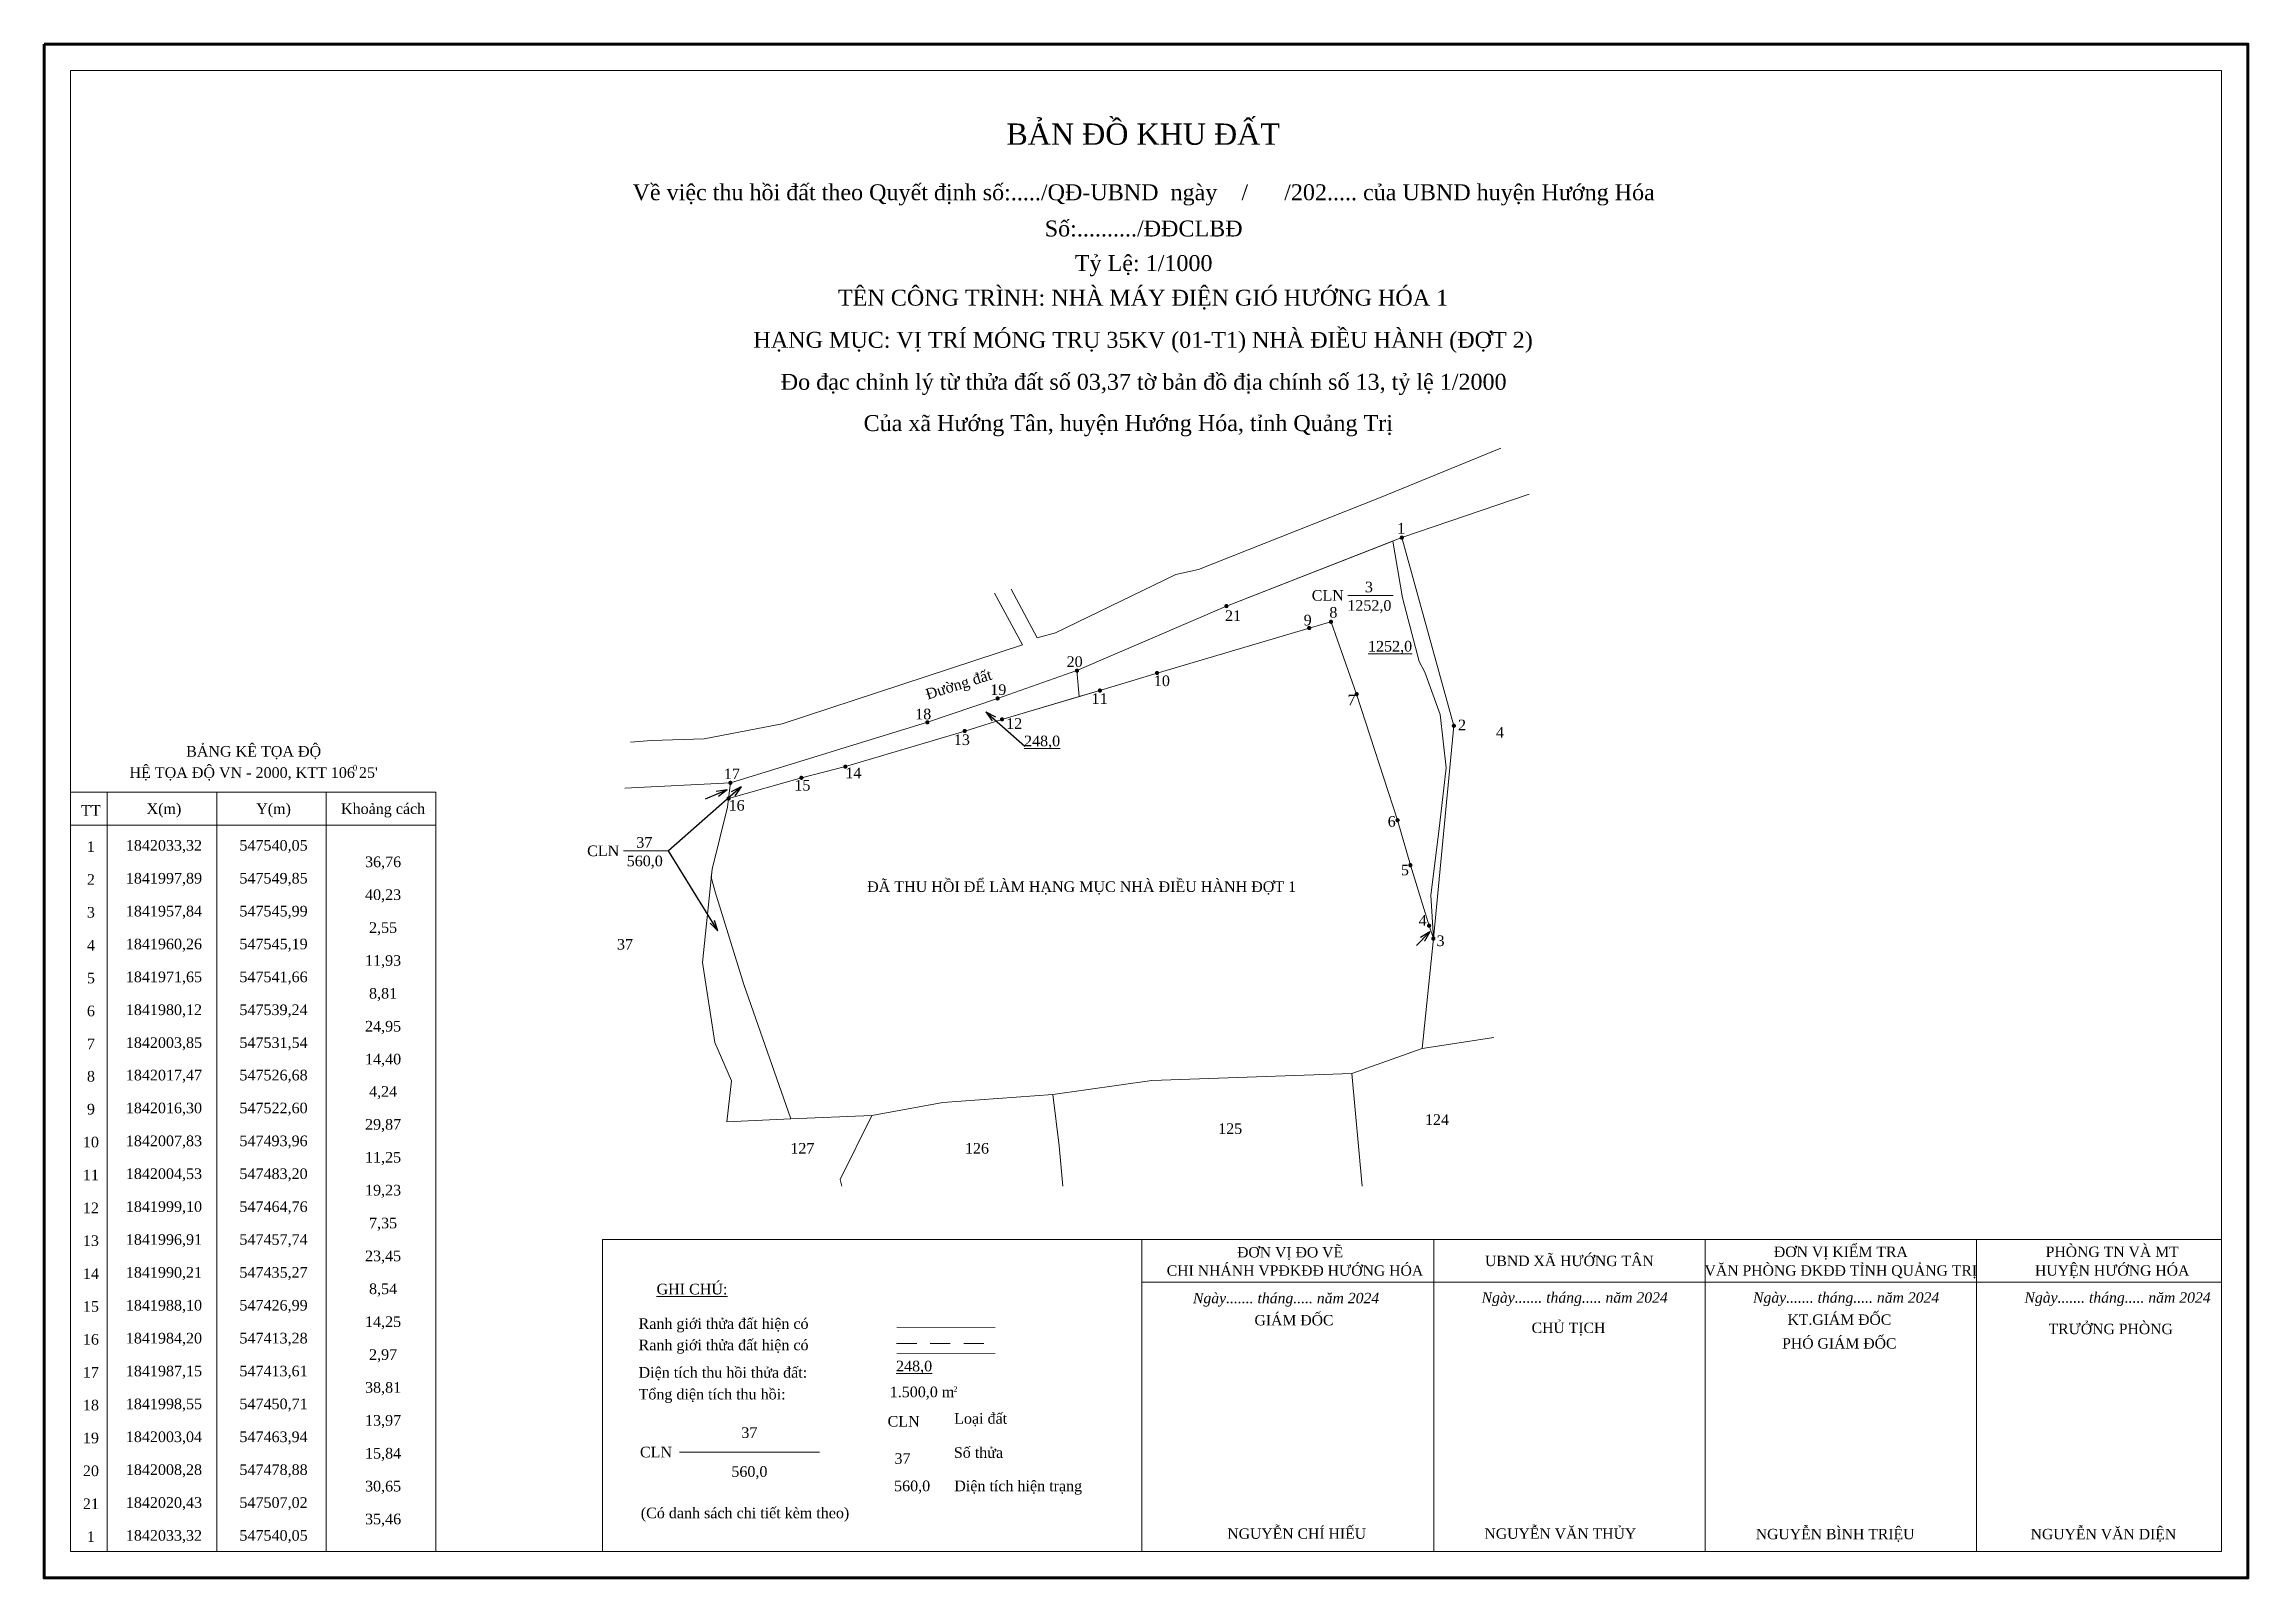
# Model space of a CAD drawing. Header units: metres. Extents: x 547284 to 547699, y 1841837 to 1842126.
import ezdxf
from ezdxf.enums import TextEntityAlignment as Align

# ---------------------------------------------------------------- set-up
doc = ezdxf.new("R2010")
doc.units = ezdxf.units.M
doc.header["$MEASUREMENT"] = 0
doc.linetypes.add('DGN Style 2', pattern=[6.320871, 3.792523, -2.528348])
for name, color, linetype, lineweight in [('Level 10', 7, 'Continuous', 0), ('Level 13', 7, 'Continuous', 0), ('Level 16', 7, 'Continuous', 0), ('Level 19', 7, 'Continuous', 0), ('Level 20', 7, 'Continuous', 0), ('Level 23', 7, 'Continuous', 0), ('Level 30', 7, 'Continuous', 0), ('Level 31', 7, 'Continuous', 0), ('Level 5', 7, 'Continuous', 0), ('Level 59', 7, 'Continuous', 0), ('Level 6', 7, 'Continuous', 0), ('Level 63', 7, 'Continuous', 0), ('Level 7', 7, 'Continuous', 0)]:
    doc.layers.add(name, color=color, linetype=linetype, lineweight=lineweight)
doc.styles.add('Style-Times New Roman', font='times.ttf')
doc.styles.add('Style-Times New Roman IF', font='timesi.ttf')
doc.dimstyles.get("Standard").update_dxf_attribs({"dimtxt": 0.18, "dimasz": 0.18, "dimexe": 0.18, "dimexo": 0.0625, "dimgap": 0.09, "dimtad": 0, "dimtih": 1, "dimtoh": 1, "dimdec": 4, "dimzin": 0, "dimdsep": 46, "dimtxsty": 'Standard', "dimcen": 0.09, "dimadec": 0, "dimazin": 0, "dimtfac": 1, "dimtdec": 4, "dimtofl": 0, "dimtmove": 0, "dimatfit": 3, "dimfxl": 1, "dimtolj": 1, "dimtzin": 0, "dimarcsym": 0})

# ---------------------------------------------------------------- blocks, each defined once
blk = doc.blocks.new('*U3')
at = {"layer": 'Level 5', "color": 5, "linetype": 'Continuous', "style": 'Style-Times New Roman'}
blk.add_text('%%u248,0%%U', height=2, dxfattribs=at).set_placement((0, 1.1), align=Align.TOP_CENTER)
at = {"layer": 'Level 6', "color": 5, "linetype": 'Continuous', "style": 'Style-Times New Roman'}
blk.add_text('%%u248,0%%U', height=2, dxfattribs=at).set_placement((0, 1.1), align=Align.TOP_CENTER)
blk = doc.blocks.new('TerminatorOpen_0.5')
at = {"color": 0, "linetype": 'ByBlock', "lineweight": -2}
for q in [(-1, 0.25), (-1, 0), (-1, -0.25)]:
    blk.add_line((0, 0), q, dxfattribs=at)
blk = doc.blocks.new('*U4')
at = {"layer": 'Level 31', "color": 250, "linetype": 'Continuous', "lineweight": 0, "attachment_point": 8, "line_spacing_factor": 1.2, "style": 'Style-Times New Roman'}
for s, insert, char_height in [("BẢNG KÊ TỌA ĐỘ\\PHỆ TỌA ĐỘ VN - 2000, KTT 106 25'", (0, -3.02), 2), ('0', (19.09, -1.18), 1.1)]:
    blk.add_mtext(s, dxfattribs=dict(at, insert=insert, char_height=char_height))
blk = doc.blocks.new('N_THUA')
at = {"layer": 'Level 31', "color": 250, "linetype": 'Continuous', "lineweight": 0}
blk.add_line((-23.28, 0), (34.3, 0), dxfattribs=at)
at = {"layer": 'Level 31', "color": 250, "linetype": 'Continuous', "lineweight": 0, "style": 'Style-Times New Roman'}
for s, p in [('37', (5.51, 8)), ('560,0', (5.51, -8))]:
    blk.add_text(s, height=4.365, dxfattribs=at).set_placement(p, align=Align.MIDDLE_CENTER)
blk.add_text('CLN', height=4.365, dxfattribs=at).set_placement((-26.28, 0), align=Align.MIDDLE_RIGHT)
blk = doc.blocks.new('*U6')
at = {"layer": 'Level 59', "color": 250, "linetype": 'Continuous', "lineweight": 0}
blk.add_line((-0.86, 0.16), (7.63, 0.16), dxfattribs=at)
at = {"layer": 'Level 59', "color": 250, "linetype": 'Continuous', "lineweight": 0, "style": 'Style-Times New Roman'}
blk.add_text('CLN', height=2, dxfattribs=at).set_placement((-1.64, 0.16), align=Align.MIDDLE_RIGHT)
for s, p in [('37', (3.09, 1.74)), ('560,0', (3.17, -1.74))]:
    blk.add_text(s, height=2, dxfattribs=at).set_placement(p, align=Align.MIDDLE_CENTER)
blk = doc.blocks.new('*U7')
at = {"layer": 'Level 59', "color": 250, "linetype": 'Continuous', "lineweight": 0}
blk.add_line((-0.86, 0.16), (7.63, 0.16), dxfattribs=at)
at = {"layer": 'Level 59', "color": 250, "linetype": 'Continuous', "lineweight": 0, "style": 'Style-Times New Roman'}
blk.add_text('CLN', height=2, dxfattribs=at).set_placement((-1.64, 0.16), align=Align.MIDDLE_RIGHT)
for s, p in [('3', (3.09, 1.74)), ('1252,0', (3.17, -1.74))]:
    blk.add_text(s, height=2, dxfattribs=at).set_placement(p, align=Align.MIDDLE_CENTER)
blk = doc.blocks.new('DDCT')
at = {"layer": 'Level 7', "color": 3, "linetype": 'Continuous', "lineweight": 30}
blk.add_point((0, 0), dxfattribs=at)

msp = doc.modelspace()

# ---------------------------------------------------------------- hatches: boundary and pattern name
at = {"layer": 'Level 20', "linetype": 'Continuous', "lineweight": 0}
h = msp.add_hatch(color=1, dxfattribs=at)
edge = h.paths.add_edge_path()
edge.add_arc((547540.05, 1842033.32), 0.4, 0, 360)
h = msp.add_hatch(color=1, dxfattribs=at)
edge = h.paths.add_edge_path()
edge.add_arc((547507.02, 1842020.43), 0.4, 0, 360)
h = msp.add_hatch(color=1, dxfattribs=at)
edge = h.paths.add_edge_path()
edge.add_arc((547522.6, 1842016.3), 0.4, 0, 360)
h = msp.add_hatch(color=1, dxfattribs=at)
edge = h.paths.add_edge_path()
edge.add_arc((547526.71, 1842017.47), 0.4, 0, 360)
h = msp.add_hatch(color=1, dxfattribs=at)
edge = h.paths.add_edge_path()
edge.add_arc((547478.88, 1842008.28), 0.4, 0, 360)
h = msp.add_hatch(color=1, dxfattribs=at)
edge = h.paths.add_edge_path()
edge.add_arc((547493.96, 1842007.83), 0.4, 0, 360)
h = msp.add_hatch(color=1, dxfattribs=at)
edge = h.paths.add_edge_path()
edge.add_arc((547483.2, 1842004.53), 0.4, 0, 360)
h = msp.add_hatch(color=1, dxfattribs=at)
edge = h.paths.add_edge_path()
edge.add_arc((547531.54, 1842003.85), 0.4, 0, 360)
h = msp.add_hatch(color=1, dxfattribs=at)
edge = h.paths.add_edge_path()
edge.add_arc((547463.94, 1842003.04), 0.4, 0, 360)
h = msp.add_hatch(color=1, dxfattribs=at)
edge = h.paths.add_edge_path()
edge.add_arc((547464.76, 1841999.1), 0.4, 0, 360)
h = msp.add_hatch(color=1, dxfattribs=at)
edge = h.paths.add_edge_path()
edge.add_arc((547450.71, 1841998.55), 0.4, 0, 360)
h = msp.add_hatch(color=1, dxfattribs=at)
edge = h.paths.add_edge_path()
edge.add_arc((547457.74, 1841996.91), 0.4, 0, 360)
h = msp.add_hatch(color=1, dxfattribs=at)
edge = h.paths.add_edge_path()
edge.add_arc((547549.85, 1841997.89), 0.4, 0, 360)
h = msp.add_hatch(color=1, dxfattribs=at)
edge = h.paths.add_edge_path()
edge.add_arc((547549.85, 1841997.89), 0.4, 0, 360)
h = msp.add_hatch(color=1, dxfattribs=at)
edge = h.paths.add_edge_path()
edge.add_arc((547413.61, 1841987.15), 0.4, 0, 360)
h = msp.add_hatch(color=1, dxfattribs=at)
edge = h.paths.add_edge_path()
edge.add_arc((547426.99, 1841988.1), 0.4, 0, 360)
h = msp.add_hatch(color=1, dxfattribs=at)
edge = h.paths.add_edge_path()
edge.add_arc((547435.27, 1841990.21), 0.4, 0, 360)
h = msp.add_hatch(color=1, dxfattribs=at)
edge = h.paths.add_edge_path()
edge.add_arc((547413.28, 1841984.2), 0.4, 0, 360)
h = msp.add_hatch(color=1, dxfattribs=at)
edge = h.paths.add_edge_path()
edge.add_arc((547539.24, 1841980.12), 0.4, 0, 360)
h = msp.add_hatch(color=1, dxfattribs=at)
edge = h.paths.add_edge_path()
edge.add_arc((547541.66, 1841971.65), 0.4, 0, 360)
h = msp.add_hatch(color=1, dxfattribs=at)
edge = h.paths.add_edge_path()
edge.add_arc((547545.19, 1841960.26), 0.4, 0, 360)
h = msp.add_hatch(color=1, dxfattribs=at)
edge = h.paths.add_edge_path()
edge.add_arc((547545.99, 1841957.84), 0.4, 0, 360)

# ---------------------------------------------------------------- linework, layer by layer
at = {"layer": 'Level 10', "color": 250, "linetype": 'Continuous', "lineweight": 0}
for p, q in [((547478.88, 1842008.28), (547479.3, 1842003.38)), ((547408.35, 1841953.36), (547410.16, 1841970.92)), ((547410.68, 1841938.26), (547408.35, 1841953.36)), ((547413.82, 1841931.04), (547410.68, 1841938.26)), ((547412.92, 1841923.36), (547413.82, 1841931.04)), ((547412.92, 1841923.36), (547425.02, 1841923.87)), ((547412.92, 1841923.36), (547425.02, 1841923.87))]:
    msp.add_line(p, q, dxfattribs=at)
at = {"layer": 'Level 10', "color": 2, "linetype": 'Continuous', "lineweight": 0, "flags": 128}
msp.add_lwpolyline([(547549.85, 1841997.89), (547545.99, 1841957.84), (547545.19, 1841960.26), (547541.66, 1841971.65), (547539.24, 1841980.12), (547531.54, 1842003.85), (547526.75, 1842017.43), (547526.74, 1842017.44), (547526.71, 1842017.47), (547526.68, 1842017.47), (547522.6, 1842016.3), (547493.96, 1842007.83), (547483.2, 1842004.53), (547464.76, 1841999.1), (547457.74, 1841996.91), (547435.27, 1841990.21), (547426.99, 1841988.1), (547413.28, 1841984.2), (547413.61, 1841987.15), (547450.71, 1841998.55), (547463.94, 1842003.04), (547478.88, 1842008.28), (547507.02, 1842020.43), (547540.05, 1842033.32), (547549.85, 1841997.89)], dxfattribs=at)
at = {"layer": 'Level 10', "color": 250, "lineweight": 0, "flags": 128}
for points in [[(547413.28, 1841984.2), (547413.1, 1841982.59), (547410.16, 1841970.92), (547410, 1841969.41), (547410.77, 1841966.65), (547416.13, 1841949.18), (547425.02, 1841923.87)], [(547425.02, 1841923.87), (547440.24, 1841924.51), (547453.59, 1841927), (547474.35, 1841928.48), (547493, 1841931.12), (547530.61, 1841932.41), (547543.9, 1841937.15), (547545.99, 1841957.84)]]:
    msp.add_lwpolyline(points, dxfattribs=at)
at = {"layer": 'Level 16', "color": 7, "linetype": 'Continuous', "lineweight": 0}
for p, q in [((547557.35, 1841939.24), (547543.9, 1841937.15)), ((547530.61, 1841932.41), (547532.58, 1841911.22)), ((547475.55, 1841918.81), (547474.35, 1841928.48)), ((547434.31, 1841912.49), (547440.24, 1841924.51)), ((547476.22, 1841911.22), (547475.55, 1841918.81)), ((547434.59, 1841911.22), (547434.31, 1841912.49))]:
    msp.add_line(p, q, dxfattribs=at)
at = {"layer": 'Level 19', "color": 1, "linetype": 'Continuous', "lineweight": 70, "flags": 128}
msp.add_lwpolyline([(547284.38, 1842126.23), (547699.38, 1842126.23), (547699.38, 1841837.48), (547284.38, 1841837.48), (547284.38, 1842126.23)], close=True, dxfattribs=at)
at = {"layer": 'Level 19', "color": 1, "linetype": 'Continuous', "lineweight": 0, "flags": 128}
msp.add_lwpolyline([(547289.38, 1842121.23), (547694.38, 1842121.23), (547694.38, 1841842.48), (547289.38, 1841842.48), (547289.38, 1842121.23)], close=True, dxfattribs=at)
at = {"layer": 'Level 23', "color": 30, "linetype": 'Continuous', "lineweight": 0}
for p, q in [((547540.05, 1842033.32), (547564.03, 1842041.5)), ((547466.49, 1842023.64), (547471.37, 1842014.45)), ((547393.74, 1841986.17), (547413.61, 1841987.15))]:
    msp.add_line(p, q, dxfattribs=at)
at = {"layer": 'Level 23', "color": 30, "linetype": 'Continuous', "lineweight": 0, "flags": 128}
for points in [[(547471.37, 1842014.45), (547474.86, 1842015.41), (547497.52, 1842026.39), (547501.78, 1842027.3), (547535.86, 1842040.82), (547558.67, 1842050.15)], [(547463.33, 1842022.88), (547468.59, 1842013.12), (547423.34, 1841998.27), (547408.65, 1841995.42), (547398.77, 1841995.1), (547394.83, 1841994.83)]]:
    msp.add_lwpolyline(points, dxfattribs=at)
at = {"layer": 'Level 30', "color": 5, "linetype": 'Continuous', "lineweight": 0, "flags": 128}
msp.add_lwpolyline([(547545.5, 1841966), (547545.5, 1841966), (547547, 1841978), (547548.4, 1841990), (547547.3, 1842000), (547544.4, 1842008), (547543.3, 1842010), (547540.2, 1842022), (547538.34, 1842032.65), (547507.02, 1842020.43), (547478.88, 1842008.28), (547463.94, 1842003.04), (547454.99, 1842000), (547450.71, 1841998.55), (547413.61, 1841987.15), (547413.28, 1841984.2), (547426.99, 1841988.1), (547435.27, 1841990.21), (547457.74, 1841996.91), (547464.76, 1841999.1), (547479.3, 1842003.38), (547483.2, 1842004.53), (547493.96, 1842007.83), (547522.6, 1842016.3), (547526.68, 1842017.47), (547526.71, 1842017.47), (547526.74, 1842017.44), (547526.75, 1842017.43), (547531.54, 1842003.85), (547539.24, 1841980.12), (547541.66, 1841971.65), (547545.19, 1841960.26), (547545.99, 1841957.84), (547545.5, 1841966)], close=True, dxfattribs=at)
at = {"layer": 'Level 31', "color": 250}
for p, q in [((547389.54, 1841901.19), (547546.06, 1841901.19)), ((547389.54, 1841842.48), (547389.54, 1841901.19)), ((547491.08, 1841842.48), (547491.08, 1841901.19)), ((547546.06, 1841842.48), (547546.06, 1841901.19)), ((547546.06, 1841901.19), (547597.17, 1841901.19)), ((547597.17, 1841853.6), (547597.17, 1841901.19)), ((547597.17, 1841842.48), (547597.17, 1841901.19)), ((547597.17, 1841901.19), (547648.27, 1841901.19)), ((547648.27, 1841842.48), (547648.27, 1841901.19)), ((547648.27, 1841901.19), (547694.38, 1841901.19)), ((547491.08, 1841893.14), (547546.06, 1841893.14)), ((547546.06, 1841893.14), (547597.17, 1841893.14)), ((547597.17, 1841893.14), (547648.27, 1841893.14)), ((547648.27, 1841893.14), (547694.38, 1841893.14))]:
    msp.add_line(p, q, dxfattribs=at)
at = {"layer": 'Level 31', "color": 250, "linetype": 'DGN Style 2', "lineweight": 13}
msp.add_line((547444.91, 1841881.6), (547463.48, 1841881.6), dxfattribs=at)
at = {"layer": 'Level 31', "color": 250, "linetype": 'Continuous', "lineweight": 0, "ltscale": 0.047986, "const_width": 0.12, "flags": 128}
for points in [[(547444.91, 1841884.58), (547463.48, 1841884.58)], [(547444.91, 1841879.77), (547463.48, 1841879.77)]]:
    msp.add_lwpolyline(points, dxfattribs=at)
at = {"layer": 'Level 59', "color": 1, "linetype": 'Continuous', "lineweight": 0}
for p, q in [((547289.38, 1842009.62), (547289.38, 1841842.48)), ((547289.38, 1841985.38), (547358.16, 1841985.38)), ((547296.25, 1841985.38), (547296.25, 1841842.48)), ((547316.89, 1841985.38), (547316.89, 1841842.48)), ((547337.52, 1841985.38), (547337.52, 1841842.48)), ((547358.16, 1841985.38), (547358.16, 1841842.48)), ((547289.38, 1841979.19), (547358.16, 1841979.19)), ((547289.38, 1841842.48), (547358.16, 1841842.48))]:
    msp.add_line(p, q, dxfattribs=at)
at = {"layer": 'Level 63', "color": 7, "linetype": 'Continuous', "lineweight": 0, "flags": 128}
msp.add_lwpolyline([(547284.38, 1842126.23), (547699.38, 1842126.23), (547699.38, 1841837.48), (547284.38, 1841837.48), (547284.38, 1842126.23)], dxfattribs=at)

# ---------------------------------------------------------------- block references
at = {"layer": 'Level 16', "color": 7, "linetype": 'Continuous', "lineweight": 0, "xscale": 2, "yscale": 2, "zscale": 2, "rotation": 45.62922937781546}
msp.add_blockref('TerminatorOpen_0.5', (547545.34, 1841959.13), dxfattribs=at)
at = {"layer": 'Level 31', "color": 250, "linetype": 'Continuous', "lineweight": 0, "xscale": 0.4581767587327257, "yscale": 0.4581767587327257, "zscale": 0.4581767587327257}
msp.add_blockref('N_THUA', (547414.67, 1841861.17), dxfattribs=at)
at = {"layer": 'Level 5', "color": 5, "linetype": 'Continuous'}
for p in [(547472.31, 1841994.94), (547448.21, 1841877.26)]:
    msp.add_blockref('*U3', p, dxfattribs=at)
at = {"layer": 'Level 59', "color": 250, "linetype": 'Continuous', "lineweight": 0}
for name, p in [('*U7', (547530.77, 1842022.28)), ('*U6', (547394.32, 1841974.19))]:
    msp.add_blockref(name, p, dxfattribs=at)
at = {"layer": 'Level 59', "color": 7, "lineweight": 0}
msp.add_blockref('*U4', (547323.84, 1841990.6), dxfattribs=at)
at = {"layer": 'Level 7', "color": 3, "linetype": 'Continuous', "lineweight": 30}
for p in [(547540.05, 1842033.32), (547507.02, 1842020.43), (547522.6, 1842016.3), (547526.68, 1842017.47), (547478.88, 1842008.28), (547493.96, 1842007.83), (547483.2, 1842004.53), (547531.54, 1842003.85), (547463.94, 1842003.04), (547450.71, 1841998.55), (547457.74, 1841996.91), (547464.76, 1841999.1), (547549.85, 1841997.89), (547413.61, 1841987.15), (547426.99, 1841988.1), (547435.27, 1841990.21), (547413.28, 1841984.2), (547539.24, 1841980.12), (547541.66, 1841971.65), (547545.19, 1841960.26), (547545.99, 1841957.84)]:
    msp.add_blockref('DDCT', p, dxfattribs=at)

# ---------------------------------------------------------------- texts
at = {"layer": 'Level 13', "color": 5, "linetype": 'Continuous', "lineweight": 0, "style": 'Style-Times New Roman'}
for s, p in [('4', (547558.53, 1841996.66)), ('ĐÃ THU HỒI ĐỂ LÀM HẠNG MỤC NHÀ ĐIỀU HÀNH ĐỢT 1', (547479.76, 1841967.61)), ('37', (547393.77, 1841956.76)), ('124', (547546.67, 1841923.75)), ('125', (547507.73, 1841922.06)), ('127', (547427.17, 1841918.35)), ('126', (547460.05, 1841918.35))]:
    msp.add_text(s, height=2, dxfattribs=at).set_placement(p, align=Align.MIDDLE_CENTER)
at = {"layer": 'Level 16', "color": 7, "linetype": 'Continuous', "lineweight": 0, "style": 'Style-Times New Roman'}
msp.add_text('Đường đất', height=2, rotation=17.4249, dxfattribs=at).set_placement((547456.3, 1842006.65), align=Align.TOP_CENTER)
at = {"layer": 'Level 20', "color": 1, "linetype": 'Continuous', "lineweight": 0, "style": 'Style-Times New Roman'}
for s, p in [('1', (547539.18, 1842034.09)), ('8', (547526.41, 1842018.25)), ('21', (547506.76, 1842017.62)), ('9', (547521.56, 1842016.79)), ('20', (547476.93, 1842008.97)), ('19', (547462.55, 1842003.69)), ('11', (547481.63, 1842002.01)), ('10', (547493.36, 1842005.36)), ('7', (547529.83, 1842001.74)), ('18', (547448.41, 1841999.1)), ('13', (547455.7, 1841994.27)), ('12', (547465.55, 1841997.32)), ('2', (547550.64, 1841997.05)), ('17', (547412.39, 1841987.85)), ('15', (547425.67, 1841985.7)), ('14', (547435.27, 1841988.03)), ('16', (547413.28, 1841981.93)), ('6', (547537.39, 1841978.89)), ('5', (547539.88, 1841969.75)), ('4', (547543.23, 1841960.26)), ('3', (547546.59, 1841956.42))]:
    msp.add_text(s, height=2, dxfattribs=at).set_placement(p)
at = {"layer": 'Level 31', "color": 250, "linetype": 'Continuous', "lineweight": 0, "style": 'Style-Times New Roman'}
for s, height, p in [('BẢN ĐỒ KHU ĐẤT', 4, (547491.34, 1842107.28)), ('Về việc thu hồi đất theo Quyết định số:...../QĐ-UBND  ngày    /      /202..... của UBND huyện Hướng Hóa', 3, (547491.44, 1842096.83)), ('Số:........../ĐĐCLBĐ', 3, (547491.44, 1842090.01)), ('Tỷ Lệ: 1/1000', 3, (547491.44, 1842083.5)), ('TÊN CÔNG TRÌNH: NHÀ MÁY ĐIỆN GIÓ HƯỚNG HÓA 1', 3, (547491.33, 1842076.99)), ('HẠNG MỤC: VỊ TRÍ MÓNG TRỤ 35KV (01-T1) NHÀ ĐIỀU HÀNH (ĐỢT 2)', 3, (547491.33, 1842069.05)), ('Đo đạc chỉnh lý từ thửa đất số 03,37 tờ bản đồ địa chính số 13, tỷ lệ 1/2000', 3, (547491.44, 1842061.15)), ('Của xã Hướng Tân, huyện Hướng Hóa, tỉnh Quảng Trị', 3, (547488.54, 1842053.38))]:
    msp.add_text(s, height=height, dxfattribs=at).set_placement(p, align=Align.CENTER)
at = {"layer": 'Level 31', "color": 250, "linetype": 'Continuous', "lineweight": 13, "style": 'Style-Times New Roman'}
for s, p in [('ĐƠN VỊ KIỂM TRA', (547622.72, 1841898.87)), ('PHÒNG TN VÀ MT', (547673.82, 1841898.87)), ('CHI NHÁNH VPĐKĐĐ HƯỚNG HÓA', (547519.93, 1841895.34)), ('UBND XÃ HƯỚNG TÂN', (547571.61, 1841897.16)), ('VĂN PHÒNG ĐKĐĐ TỈNH QUẢNG TRỊ', (547622.72, 1841895.35)), ('HUYỆN HƯỚNG HÓA', (547673.82, 1841895.35))]:
    msp.add_text(s, height=1.9575, dxfattribs=at).set_placement(p, align=Align.MIDDLE_CENTER)
at = {"layer": 'Level 31', "color": 250, "linetype": 'Continuous', "lineweight": 0}
for s, height, style, p in [('Ngày....... tháng..... năm 2024', 1.9575, 'Style-Times New Roman IF', (547535.79, 1841889.18)), ('GIÁM ĐỐC', 1.957, 'Style-Times New Roman', (547527.17, 1841885.02)), ('Ngày....... tháng..... năm 2024', 1.9575, 'Style-Times New Roman IF', (547590.14, 1841889.28)), ('Ngày....... tháng..... năm 2024', 1.9575, 'Style-Times New Roman IF', (547641.25, 1841889.28)), ('KT.GIÁM ĐỐC', 1.9575, 'Style-Times New Roman', (547632.22, 1841885.12)), ('Ngày....... tháng..... năm 2024', 1.9575, 'Style-Times New Roman IF', (547692.36, 1841889.28)), ('CHỦ TỊCH', 1.957, 'Style-Times New Roman', (547578.37, 1841883.58)), ('PHÓ GIÁM ĐỐC', 1.9575, 'Style-Times New Roman', (547633.19, 1841880.65)), ('TRƯỞNG PHÒNG', 1.9575, 'Style-Times New Roman', (547685.24, 1841883.37)), ('NGUYỄN CHÍ HIẾU', 1.9575, 'Style-Times New Roman', (547533.31, 1841844.84)), ('NGUYỄN VĂN THỦY', 1.9575, 'Style-Times New Roman', (547584.19, 1841844.84)), ('NGUYỄN BÌNH TRIỆU', 1.9575, 'Style-Times New Roman', (547636.59, 1841844.75)), ('NGUYỄN VĂN DIỆN', 1.9575, 'Style-Times New Roman', (547685.88, 1841844.75))]:
    msp.add_text(s, height=height, dxfattribs=dict(at, style=style)).set_placement(p, align=Align.RIGHT)
at = {"layer": 'Level 31', "color": 250, "linetype": 'Continuous', "lineweight": 0, "style": 'Style-Times New Roman'}
for s, p in [('Ranh giới thửa đất hiện có', (547396.32, 1841886.35)), ('Ranh giới thửa đất hiện có', (547396.32, 1841882.34)), ('Diện tích thu hồi thửa đất:', (547396.32, 1841877.17)), ('Tổng diện tích thu hồi:', (547396.32, 1841873.07)), ('Loại đất', (547455.75, 1841868.5)), ('Số thửa', (547455.69, 1841862.08)), ('Diện tích hiện trạng', (547455.77, 1841855.8)), ('(Có danh sách chi tiết kèm theo)', (547396.74, 1841850.71))]:
    msp.add_text(s, height=2, dxfattribs=at).set_placement(p, align=Align.TOP_LEFT)
for s, height, p in [('1.500,0 m', 2, (547449.7, 1841872.49)), ('2', 1, (547456, 1841873.06)), ('37', 2, (547446.02, 1841859.96)), ('560,0', 2, (547447.84, 1841854.8))]:
    msp.add_text(s, height=height, dxfattribs=at).set_placement(p, align=Align.MIDDLE_CENTER)
msp.add_text('CLN', height=2, dxfattribs=at).set_placement((547449.26, 1841866.96), align=Align.MIDDLE_RIGHT)
at = {"layer": 'Level 31', "color": 250, "linetype": 'Continuous', "lineweight": 13, "width": 51.2243, "style": 'Style-Times New Roman'}
for s, insert, char_height, attachment_point, line_spacing_factor in [('ĐƠN VỊ ĐO VẼ', (547519.01, 1841898.54), 1.9575, 5, 0.604495), ('\\LGHI CHÚ:', (547406.38, 1841892.85), 2, 2, 0.636)]:
    msp.add_mtext(s, dxfattribs=dict(at, insert=insert, char_height=char_height, attachment_point=attachment_point, line_spacing_factor=line_spacing_factor))
at = {"layer": 'Level 5', "color": 5, "linetype": 'Continuous', "style": 'Style-Times New Roman'}
msp.add_text('%%u1252,0%%U', height=2, dxfattribs=at).set_placement((547537.84, 1842013.87), align=Align.TOP_CENTER)
at = {"layer": 'Level 59', "color": 1, "linetype": 'Continuous', "lineweight": 0, "char_height": 2, "attachment_point": 5, "line_spacing_factor": 0.637142, "style": 'Style-Times New Roman'}
for s, insert in [(' TT', (547292.82, 1841981.96)), (' X(m)', (547306.57, 1841981.96)), (' Y(m)', (547327.21, 1841981.96)), (' Khoảng cách', (547347.84, 1841981.96)), (' 1', (547292.82, 1841975.15)), (' 1842033,32', (547306.57, 1841975.15)), (' 547540,05', (547327.21, 1841975.15)), (' 36,76', (547347.84, 1841972.05)), (' 2', (547292.82, 1841968.96)), (' 1841997,89', (547306.57, 1841968.96)), (' 547549,85', (547327.21, 1841968.96)), (' 40,23', (547347.84, 1841965.86)), (' 3', (547292.82, 1841962.77)), (' 1841957,84', (547306.57, 1841962.77)), (' 547545,99', (547327.21, 1841962.77)), (' 2,55', (547347.84, 1841959.67)), (' 4', (547292.82, 1841956.58)), (' 1841960,26', (547306.57, 1841956.58)), (' 547545,19', (547327.21, 1841956.58)), (' 11,93', (547347.84, 1841953.48)), (' 5', (547292.82, 1841950.39)), (' 1841971,65', (547306.57, 1841950.39)), (' 547541,66', (547327.21, 1841950.39)), (' 8,81', (547347.84, 1841947.29)), (' 6', (547292.82, 1841944.2)), (' 1841980,12', (547306.57, 1841944.2)), (' 547539,24', (547327.21, 1841944.2)), (' 24,95', (547347.84, 1841941.1)), (' 7', (547292.82, 1841938.01)), (' 1842003,85', (547306.57, 1841938.01)), (' 547531,54', (547327.21, 1841938.01)), (' 1842017,47', (547306.57, 1841931.9)), (' 547526,68', (547327.21, 1841931.9)), (' 14,40', (547347.84, 1841934.91)), (' 8', (547292.82, 1841931.9)), (' 4,24', (547347.84, 1841928.81)), (' 9', (547292.82, 1841925.71)), (' 1842016,30', (547306.57, 1841925.71)), (' 547522,60', (547327.21, 1841925.71)), (' 1842007,83', (547306.57, 1841919.52)), (' 547493,96', (547327.21, 1841919.52)), (' 29,87', (547347.84, 1841922.62)), (' 10', (547292.82, 1841919.52)), (' 11,25', (547347.84, 1841916.43)), (' 11', (547292.82, 1841913.33)), (' 1842004,53', (547306.57, 1841913.33)), (' 547483,20', (547327.21, 1841913.33)), (' 12', (547292.82, 1841907.14)), (' 1841999,10', (547306.57, 1841907.14)), (' 547464,76', (547327.21, 1841907.14)), (' 19,23', (547347.84, 1841910.24)), (' 7,35', (547347.84, 1841904.05)), (' 13', (547292.82, 1841900.95)), (' 1841996,91', (547306.57, 1841900.95)), (' 547457,74', (547327.21, 1841900.95)), (' 14', (547292.82, 1841894.76)), (' 1841990,21', (547306.57, 1841894.76)), (' 547435,27', (547327.21, 1841894.76)), (' 23,45', (547347.84, 1841897.86)), (' 8,54', (547347.84, 1841891.67)), (' 15', (547292.82, 1841888.57)), (' 1841988,10', (547306.57, 1841888.57)), (' 547426,99', (547327.21, 1841888.57)), (' 16', (547292.82, 1841882.38)), (' 1841984,20', (547306.57, 1841882.38)), (' 547413,28', (547327.21, 1841882.38)), (' 14,25', (547347.84, 1841885.48)), (' 2,97', (547347.84, 1841879.29)), (' 17', (547292.82, 1841876.19)), (' 1841987,15', (547306.57, 1841876.19)), (' 547413,61', (547327.21, 1841876.19)), (' 18', (547292.82, 1841870)), (' 1841998,55', (547306.57, 1841870)), (' 547450,71', (547327.21, 1841870)), (' 38,81', (547347.84, 1841873.1)), (' 13,97', (547347.84, 1841866.9)), (' 19', (547292.82, 1841863.81)), (' 1842003,04', (547306.57, 1841863.81)), (' 547463,94', (547327.21, 1841863.81)), (' 20', (547292.82, 1841857.62)), (' 1842008,28', (547306.57, 1841857.62)), (' 547478,88', (547327.21, 1841857.62)), (' 15,84', (547347.84, 1841860.71)), (' 30,65', (547347.84, 1841854.52)), (' 21', (547292.82, 1841851.43)), (' 1842020,43', (547306.57, 1841851.43)), (' 547507,02', (547327.21, 1841851.43)), (' 1', (547292.82, 1841845.24)), (' 1842033,32', (547306.57, 1841845.24)), (' 547540,05', (547327.21, 1841845.24)), (' 35,46', (547347.84, 1841848.33))]:
    msp.add_mtext(s, dxfattribs=dict(at, insert=insert))
at = {"layer": 'Level 6', "color": 5, "linetype": 'Continuous', "style": 'Style-Times New Roman'}
msp.add_text('%%u1252,0%%U', height=2, dxfattribs=at).set_placement((547537.84, 1842013.87), align=Align.TOP_CENTER)

# ---------------------------------------------------------------- leaders
at = {"layer": 'Level 16', "color": 7, "linetype": 'Continuous', "lineweight": 0}
for points in [[(547461.74, 1842000.54), (547469.04, 1841994.04)], [(547415.62, 1841986.38), (547401.95, 1841974.35)], [(547412.99, 1841985.82), (547408.88, 1841984.06)], [(547411.27, 1841959.3), (547401.95, 1841974.35)], [(547545.34, 1841959.13), (547542.79, 1841956.53)]]:
    msp.add_leader(points, dimstyle='Standard', override={"dimtxt": 2, "dimasz": 2, "dimgap": 1, "dimtad": 1, "dimtxsty": 'Style-Times New Roman', "dimldrblk": 'TerminatorOpen_0.5'}, dxfattribs=at)

doc.saveas('drawing.dxf')
